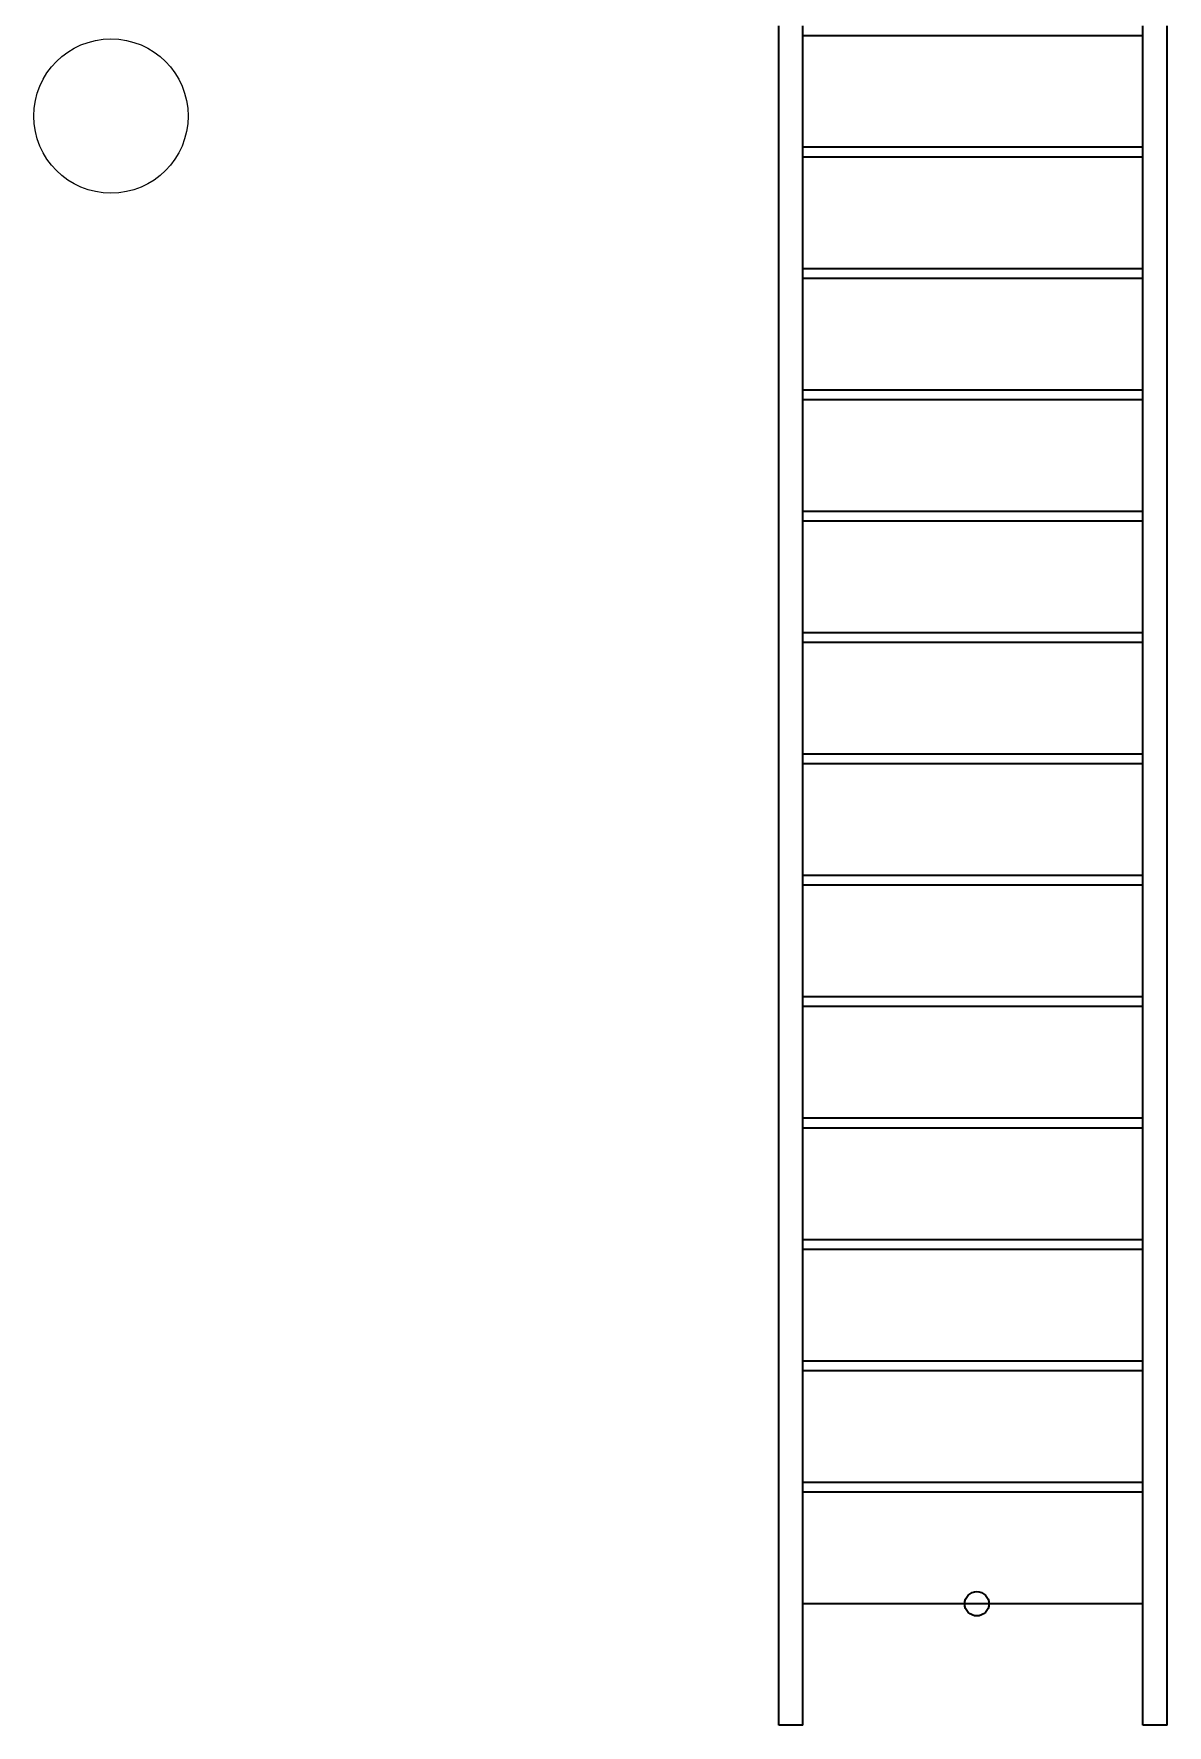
# Model space of a CAD drawing. Header units: metres. Extents: x -111 to 15, y -108 to -10.
# Drawn here: x -19.808 to -17.475, y -70.651 to -67.167 of the extents above; entities that cross this region are included whole.
import ezdxf

# ---------------------------------------------------------------- set-up
doc = ezdxf.new("R2010")
doc.units = ezdxf.units.M
doc.header["$LTSCALE"] = 5
doc.header["$MEASUREMENT"] = 0
doc.layers.add('A-ANNO-SYMB', color=3, linetype='Continuous', lineweight=18)
doc.layers.add('A-FLOR-LEVL', color=7, linetype='Continuous', lineweight=35)

msp = doc.modelspace()

# ---------------------------------------------------------------- linework, layer by layer
at = {"layer": 'A-ANNO-SYMB'}
msp.add_circle((-19.6496, -67.3365), 0.1589, dxfattribs=at)
at = {"layer": 'A-FLOR-LEVL'}
for p, q in [((-18.2746, -70.6509), (-18.2746, -67.1509)), ((-18.2246, -70.6509), (-18.2246, -67.1509)), ((-17.5246, -70.6509), (-17.5246, -67.1509)), ((-17.4746, -70.6509), (-17.4746, -67.1509)), ((-18.2246, -67.1709), (-17.5246, -67.1709)), ((-17.5246, -67.4009), (-18.2246, -67.4009)), ((-17.5246, -67.4209), (-18.2246, -67.4209)), ((-17.5246, -67.6509), (-18.2246, -67.6509)), ((-17.5246, -67.6709), (-18.2246, -67.6709)), ((-17.5246, -67.9009), (-18.2246, -67.9009)), ((-17.5246, -67.9209), (-18.2246, -67.9209)), ((-17.5246, -68.1509), (-18.2246, -68.1509)), ((-17.5246, -68.1709), (-18.2246, -68.1709)), ((-17.5246, -68.4009), (-18.2246, -68.4009)), ((-17.5246, -68.4209), (-18.2246, -68.4209)), ((-17.5246, -68.6509), (-18.2246, -68.6509)), ((-17.5246, -68.6709), (-18.2246, -68.6709)), ((-17.5246, -68.9009), (-18.2246, -68.9009)), ((-17.5246, -68.9209), (-18.2246, -68.9209)), ((-17.5246, -69.1509), (-18.2246, -69.1509)), ((-17.5246, -69.1709), (-18.2246, -69.1709)), ((-17.5246, -69.4009), (-18.2246, -69.4009)), ((-17.5246, -69.4209), (-18.2246, -69.4209)), ((-17.5246, -69.6509), (-18.2246, -69.6509)), ((-17.5246, -69.6709), (-18.2246, -69.6709)), ((-17.5246, -69.9009), (-18.2246, -69.9009)), ((-17.5246, -69.9209), (-18.2246, -69.9209)), ((-17.5246, -69.9209), (-18.2246, -69.9209)), ((-17.5246, -70.1509), (-18.2246, -70.1509)), ((-17.5246, -70.1709), (-18.2246, -70.1709)), ((-17.5246, -70.4009), (-18.2246, -70.4009)), ((-18.2246, -70.6509), (-18.2746, -70.6509)), ((-17.4746, -70.6509), (-17.5246, -70.6509))]:
    msp.add_line(p, q, dxfattribs=at)
msp.add_circle((-17.8665, -70.4009), 0.025, dxfattribs=at)

doc.saveas('drawing.dxf')
